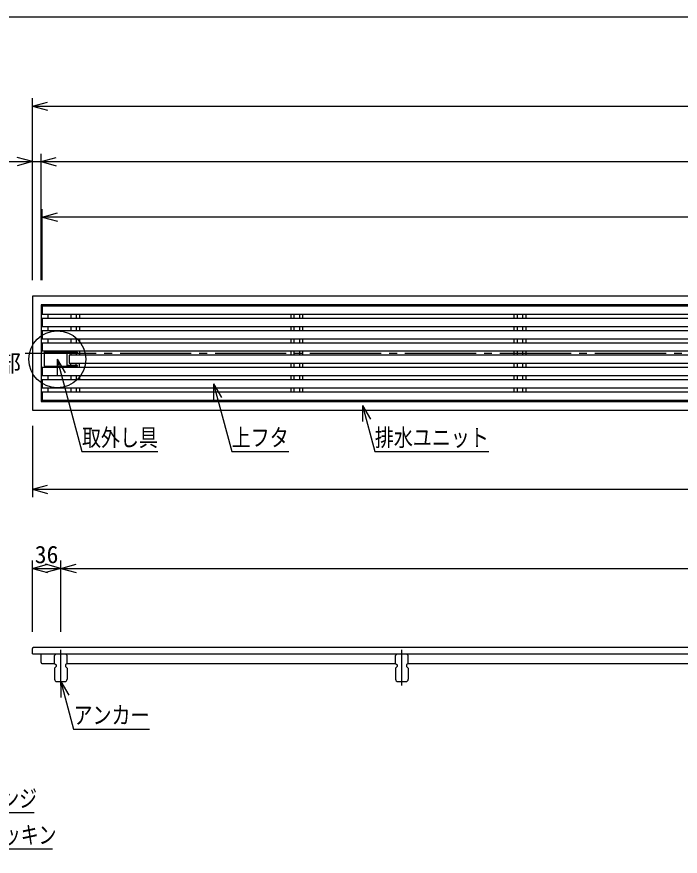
# Model space of a CAD drawing. Units: millimetres, scale not verified. Extents: x -1365 to 1365, y -930 to 870.
# Drawn here: x -940 to -101, y -191 to 870 of the extents above; entities that cross this region are included whole.
import ezdxf
from ezdxf.enums import TextEntityAlignment as Align

# ---------------------------------------------------------------- set-up
doc = ezdxf.new("R2010")
doc.units = ezdxf.units.MM
doc.header["$LTSCALE"] = 10
doc.linetypes.add('CHAIN1', pattern=[8, 5, -1, 1, -1])
doc.linetypes.add('CHAIN2', pattern=[12, 9, -1, 1, -1])
for name, color, linetype in [('0-0_計極細', 2, 'Continuous'), ('0-1_計細線', 3, 'Continuous'), ('0-5_寸法線', 7, 'Continuous'), ('0-8_枠中線', 5, 'Continuous'), ('0-D_寸法1', 7, 'Continuous')]:
    doc.layers.add(name, color=color, linetype=linetype)
doc.styles.add('ＭＳ ゴシック', font='')
doc.styles.get('ＭＳ ゴシック').set_extended_font_data('MS Gothic')

msp = doc.modelspace()

# ---------------------------------------------------------------- linework, layer by layer
at = {"layer": '0-0_計極細'}
for p, q in [((-900.39, 494.27), (-900.39, 488.77)), ((-871.34, 494.27), (-871.34, 488.77)), ((-864.44, 494.27), (-864.44, 488.77)), ((-860.39, 494.27), (-860.39, 488.77)), ((-593.39, 494.27), (-593.39, 488.77)), ((-589.34, 494.27), (-589.34, 488.77)), ((-582.44, 494.27), (-582.44, 488.77)), ((-578.39, 494.27), (-578.39, 488.77)), ((-311.39, 494.27), (-311.39, 488.77)), ((-307.34, 494.27), (-307.34, 488.77)), ((-300.44, 494.27), (-300.44, 488.77)), ((-296.39, 494.27), (-296.39, 488.77)), ((-900.39, 478.77), (-900.39, 473.27)), ((-871.34, 478.77), (-871.34, 473.27)), ((-864.44, 478.77), (-864.44, 473.27)), ((-860.39, 478.77), (-860.39, 473.27)), ((-593.39, 478.77), (-593.39, 473.27)), ((-589.34, 478.77), (-589.34, 473.27)), ((-582.44, 478.77), (-582.44, 473.27)), ((-578.39, 478.77), (-578.39, 473.27)), ((-311.39, 478.77), (-311.39, 473.27)), ((-307.34, 478.77), (-307.34, 473.27)), ((-300.44, 478.77), (-300.44, 473.27)), ((-296.39, 478.77), (-296.39, 473.27)), ((-900.39, 463.27), (-900.39, 457.77)), ((-871.34, 463.27), (-871.34, 457.77)), ((-864.44, 463.27), (-864.44, 457.77)), ((-860.39, 463.27), (-860.39, 457.77)), ((-593.39, 463.27), (-593.39, 457.77)), ((-589.34, 463.27), (-589.34, 457.77)), ((-582.44, 463.27), (-582.44, 457.77)), ((-578.39, 463.27), (-578.39, 457.77)), ((-311.39, 463.27), (-311.39, 457.77)), ((-307.34, 463.27), (-307.34, 457.77)), ((-300.44, 463.27), (-300.44, 457.77)), ((-296.39, 463.27), (-296.39, 457.77)), ((-903.89, 447.17), (-894.89, 447.17)), ((-903.89, 447.17), (-903.89, 446.17)), ((-900.39, 447.77), (-900.39, 447.17)), ((-894.89, 447.17), (-894.89, 446.17)), ((-871.34, 447.77), (-871.34, 446.17)), ((-864.44, 447.77), (-864.44, 446.17)), ((-860.39, 447.77), (-860.39, 442.27)), ((-593.39, 447.77), (-593.39, 442.27)), ((-589.34, 447.77), (-589.34, 442.27)), ((-582.44, 447.77), (-582.44, 442.27)), ((-578.39, 447.77), (-578.39, 442.27)), ((-311.39, 447.77), (-311.39, 442.27)), ((-307.34, 447.77), (-307.34, 442.27)), ((-300.44, 447.77), (-300.44, 442.27)), ((-296.39, 447.77), (-296.39, 442.27)), ((-871.34, 445.17), (-871.34, 442.27)), ((-864.44, 445.17), (-864.44, 442.27)), ((-903.89, 427.37), (-903.89, 428.37)), ((-903.89, 427.37), (-894.89, 427.37)), ((-900.39, 427.37), (-900.39, 426.77)), ((-894.89, 427.37), (-894.89, 428.37)), ((-871.34, 429.37), (-871.34, 432.27)), ((-871.34, 426.77), (-871.34, 428.37)), ((-864.44, 429.37), (-864.44, 432.27)), ((-864.44, 426.77), (-864.44, 428.37)), ((-860.39, 426.77), (-860.39, 432.27)), ((-593.39, 432.27), (-593.39, 426.77)), ((-589.34, 432.27), (-589.34, 426.77)), ((-582.44, 432.27), (-582.44, 426.77)), ((-578.39, 432.27), (-578.39, 426.77)), ((-311.39, 432.27), (-311.39, 426.77)), ((-307.34, 432.27), (-307.34, 426.77)), ((-300.44, 432.27), (-300.44, 426.77)), ((-296.39, 432.27), (-296.39, 426.77)), ((-900.39, 416.77), (-900.39, 411.27)), ((-871.34, 416.77), (-871.34, 411.27)), ((-864.44, 416.77), (-864.44, 411.27)), ((-860.39, 416.77), (-860.39, 411.27)), ((-593.39, 416.77), (-593.39, 411.27)), ((-589.34, 416.77), (-589.34, 411.27)), ((-582.44, 416.77), (-582.44, 411.27)), ((-578.39, 416.77), (-578.39, 411.27)), ((-311.39, 416.77), (-311.39, 411.27)), ((-307.34, 416.77), (-307.34, 411.27)), ((-300.44, 416.77), (-300.44, 411.27)), ((-296.39, 416.77), (-296.39, 411.27)), ((-900.39, 401.27), (-900.39, 395.77)), ((-871.34, 401.27), (-871.34, 395.77)), ((-864.44, 401.27), (-864.44, 395.77)), ((-860.39, 401.27), (-860.39, 395.77)), ((-593.39, 401.27), (-593.39, 395.77)), ((-589.34, 401.27), (-589.34, 395.77)), ((-582.44, 401.27), (-582.44, 395.77)), ((-578.39, 401.27), (-578.39, 395.77)), ((-311.39, 401.27), (-311.39, 395.77)), ((-307.34, 401.27), (-307.34, 395.77)), ((-300.44, 401.27), (-300.44, 395.77)), ((-296.39, 401.27), (-296.39, 395.77))]:
    msp.add_line(p, q, dxfattribs=at)
at = {"layer": '0-0_計極細', "linetype": 'CHAIN2'}
msp.add_line((-929.07, 445.02), (885.96, 445.02), dxfattribs=at)
at = {"layer": '0-0_計極細', "linetype": 'CHAIN1'}
for p, q in [((-883.89, 25.23), (-883.89, 70.28)), ((-452.89, 25.23), (-452.89, 70.28))]:
    msp.add_line(p, q, dxfattribs=at)
at = {"layer": '0-1_計細線'}
for p, q in [((714.79, 504.27), (-907.39, 504.27)), ((721.96, 488.77), (-907.39, 488.77)), ((723.99, 473.27), (-907.39, 473.27)), ((721.51, 457.77), (-907.39, 457.77)), ((-862.89, 446.17), (-904.89, 446.17)), ((-904.89, 446.17), (-904.89, 428.37)), ((-875.69, 428.37), (-875.69, 446.17)), ((-862.89, 445.17), (-862.89, 446.17)), ((-875.69, 445.17), (-862.89, 445.17)), ((-873.39, 442.27), (-873.39, 432.27)), ((713.98, 442.27), (-873.39, 442.27)), ((708.29, 426.77), (-907.39, 426.77)), ((-904.89, 428.37), (-862.89, 428.37)), ((-862.89, 429.37), (-875.69, 429.37)), ((-873.39, 432.27), (709.7, 432.27)), ((-862.89, 428.37), (-862.89, 429.37)), ((707.42, 411.27), (-907.39, 411.27)), ((711.13, 395.77), (-907.39, 395.77)), ((-919.89, 65.02), (-919.89, 72.02)), ((-919.89, 65.02), (796.11, 65.02)), ((-908.89, 54.02), (-908.89, 65.02)), ((-889.89, 65.01), (-891.89, 63.01)), ((-889.89, 65.01), (-877.89, 65.01)), ((-875.89, 63.01), (-877.89, 65.01)), ((-458.89, 65.01), (-460.89, 63.01)), ((-458.89, 65.01), (-446.89, 65.01)), ((-444.89, 63.01), (-446.89, 65.01)), ((-891.89, 53.01), (-891.89, 63.01)), ((-875.89, 53.01), (-875.89, 63.01)), ((-460.89, 53.01), (-460.89, 63.01)), ((-444.89, 53.01), (-444.89, 63.01)), ((-907.89, 53.02), (-891.89, 53.02)), ((-891.89, 53.01), (-889.89, 51.01)), ((-889.89, 49.01), (-891.89, 47.01)), ((-891.89, 47.01), (-891.89, 33.01)), ((-889.89, 51.01), (-889.89, 49.01)), ((-875.89, 53.01), (-877.89, 51.01)), ((-877.89, 51.01), (-877.89, 49.01)), ((-877.89, 49.01), (-875.89, 47.01)), ((-875.89, 53.02), (-460.89, 53.02)), ((-875.89, 47.01), (-875.89, 33.01)), ((-460.89, 53.01), (-458.89, 51.01)), ((-458.89, 49.01), (-460.89, 47.01)), ((-460.89, 47.01), (-460.89, 33.01)), ((-458.89, 51.01), (-458.89, 49.01)), ((-444.89, 53.01), (-446.89, 51.01)), ((-446.89, 51.01), (-446.89, 49.01)), ((-446.89, 49.01), (-444.89, 47.01)), ((-444.89, 53.02), (-29.89, 53.02)), ((-444.89, 47.01), (-444.89, 33.01)), ((-888.89, 30.01), (-878.89, 30.01)), ((-457.89, 30.01), (-447.89, 30.01))]:
    msp.add_line(p, q, dxfattribs=at)
for points in [[(-919.89, 517.02), (-919.89, 373.02), (876.11, 373.02), (876.11, 517.02)], [(-908.89, 506.02), (-908.89, 384.02), (865.11, 384.02), (865.11, 506.02)]]:
    msp.add_lwpolyline(points, close=True, dxfattribs=at)
for points in [[(-907.39, 504.27), (-907.39, 494.27), (720.08, 494.27)], [(-907.39, 488.77), (-907.39, 478.77), (723.79, 478.77)], [(-907.39, 473.27), (-907.39, 463.27), (722.92, 463.27)], [(-907.39, 457.77), (-907.39, 447.77), (717.23, 447.77)], [(-907.39, 426.77), (-907.39, 416.77), (707.22, 416.77)], [(-907.39, 411.27), (-907.39, 401.27), (709.26, 401.27)], [(-907.39, 395.77), (-907.39, 385.77), (716.42, 385.77)], [(875.11, 73.02), (866.11, 73.02), (-918.89, 73.02)]]:
    msp.add_lwpolyline(points, dxfattribs=at)
for centre, radius, start, end in [((-918.89, 72.02), 1, 90, 180), ((-907.89, 54.02), 1, 180, 270), ((-888.89, 33.01), 3, 180, 270), ((-878.89, 33.01), 3, 270, 360), ((-457.89, 33.01), 3, 180, 270), ((-447.89, 33.01), 3, 270, 360)]:
    msp.add_arc(centre, radius, start, end, dxfattribs=at)
at = {"layer": '0-5_寸法線'}
for p, q in [((-919.89, 537.02), (-919.89, 767.02)), ((-919.89, 757.02), (-900.58, 762.2)), ((-919.89, 757.02), (-900.58, 751.84)), ((-919.89, 757.02), (876.11, 757.02)), ((-919.89, 687.02), (-939.21, 692.2)), ((-919.89, 537.02), (-919.89, 697.02)), ((-908.89, 537.02), (-908.89, 697.02)), ((-908.89, 687.02), (-889.58, 692.2)), ((-978.08, 687.02), (-908.89, 687.02)), ((-919.89, 687.02), (-939.21, 681.84)), ((-908.89, 687.02), (-889.58, 681.84)), ((-908.89, 687.02), (865.11, 687.02)), ((-907.39, 537.02), (-907.39, 627.02)), ((-907.39, 617.02), (-888.08, 622.2)), ((-907.39, 617.02), (-888.08, 611.84)), ((863.61, 617.02), (-907.39, 617.02)), ((-888.39, 437.27), (-878.39, 419.95)), ((-888.39, 437.27), (-888.39, 417.27)), ((-690.77, 406.09), (-680.77, 388.77)), ((-690.77, 406.09), (-690.77, 386.09)), ((-502.59, 378.71), (-492.59, 361.39)), ((-502.59, 378.71), (-502.59, 358.71)), ((-919.89, 353.02), (-919.89, 263.02)), ((-919.89, 273.02), (-900.58, 278.2)), ((-919.89, 273.02), (-900.58, 267.84)), ((-919.89, 273.02), (796.11, 273.02)), ((-919.89, 93.02), (-919.89, 183.02)), ((-883.89, 93.02), (-883.89, 183.02)), ((-919.89, 173.02), (-900.58, 178.2)), ((-919.89, 173.02), (-900.58, 167.84)), ((-919.89, 173.02), (-883.89, 173.02)), ((-883.89, 173.02), (-903.21, 178.2)), ((-883.89, 173.02), (-903.21, 167.84)), ((-883.89, 173.02), (-864.58, 178.2)), ((-883.89, 173.02), (-864.58, 167.84)), ((-883.89, 173.02), (840.11, 173.02)), ((-883.89, 30.01), (-873.89, 12.69)), ((-883.89, 30.01), (-883.89, 10.01))]:
    msp.add_line(p, q, dxfattribs=at)
for points in [[(-888.39, 437.27), (-857.17, 320.78), (-761.17, 320.78)], [(-690.77, 406.09), (-667.92, 320.78), (-595.92, 320.78)], [(-502.59, 378.71), (-487.07, 320.78), (-343.07, 320.78)], [(-883.89, 30.01), (-867.82, -29.99), (-771.82, -29.99)]]:
    msp.add_lwpolyline(points, dxfattribs=at)
msp.add_circle((-888.39, 437.27), 36, dxfattribs=at)
at = {"layer": '0-8_枠中線'}
msp.add_lwpolyline([(-1365, -930), (-1365, 870), (1365, 870), (1365, -930)], close=True, dxfattribs=at)
at = {"layer": '0-D_寸法1'}
for points in [[(-1197.83, -36.91), (-1114.44, -181.35), (-894.44, -181.35)], [(-1113.13, -63.19), (-1071.48, -135.32), (-917.48, -135.32)]]:
    msp.add_lwpolyline(points, dxfattribs=at)

# ---------------------------------------------------------------- texts
at = {"layer": '0-5_寸法線', "style": 'ＭＳ ゴシック'}
for s, p in [('Ａ部', (-994.18, 414.75)), ('36', (-916.89, 173.02))]:
    msp.add_text(s, height=21.99, dxfattribs=at).set_placement(p, align=Align.BOTTOM_LEFT)
at = {"layer": '0-5_寸法線', "style": 'ＭＳ ゴシック', "width": 0.8}
for s, p in [('取外し具', (-857.17, 320.78)), ('上フタ', (-667.92, 320.78)), ('排水ユニット', (-487.07, 320.78)), ('アンカー', (-867.82, -29.99))]:
    msp.add_text(s, height=21.99, dxfattribs=at).set_placement(p, align=Align.BOTTOM_LEFT)
at = {"layer": '0-D_寸法1', "style": 'ＭＳ ゴシック', "width": 0.75}
for s, p in [('ロックフランジ', (-1071.48, -135.32)), ('防臭インナーパッキン', (-1114.44, -181.35))]:
    msp.add_text(s, height=21.99, dxfattribs=at).set_placement(p, align=Align.BOTTOM_LEFT)

doc.saveas('drawing.dxf')
